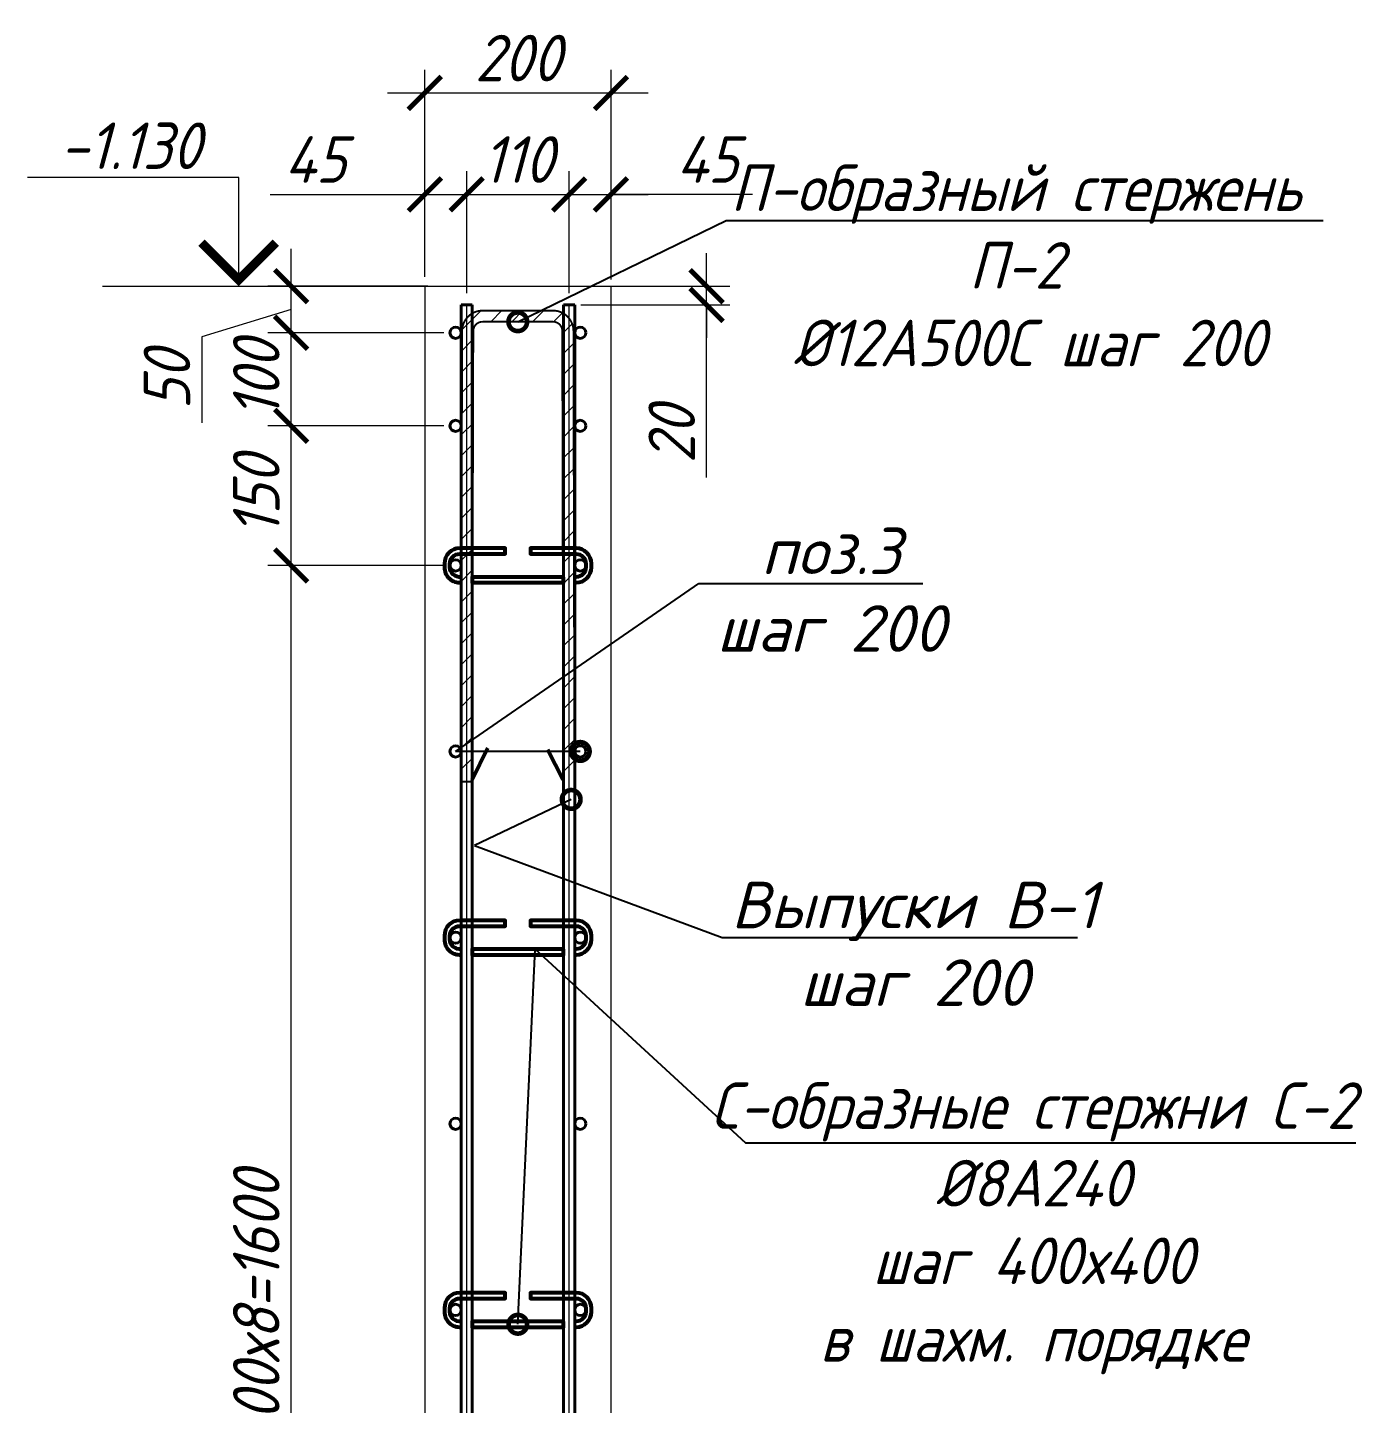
# Model space of a CAD drawing. Header units: millimetres. Extents: x 504091 to 2165846, y 135022 to 442887.
# Drawn here: x 1536815 to 1538232, y 250676 to 252155 of the extents above; entities that cross this region are included whole.
import ezdxf
from ezdxf import colors
from ezdxf.entities.mleader import LeaderData, LeaderLine
from ezdxf.math import Vec2, Vec3

# ---------------------------------------------------------------- set-up
doc = ezdxf.new("R2010")
doc.units = ezdxf.units.MM
doc.layers.get('Defpoints').update_dxf_attribs({"color": 255})
doc.layers.add('!Defpoints', color=255, linetype='Continuous', lineweight=5, plot=False)
for name, color, linetype, lineweight in [('Арматура 12', 26, 'Continuous', 50), ('КР_Арматура 12', 174, 'Continuous', 40), ('Монолит тонкий', 204, 'Continuous', 9), ('Размер', 7, 'Continuous', 13), ('размеры', 7, 'Continuous', 9), ('Размеры КР', 164, 'Continuous', 9)]:
    doc.layers.add(name, color=color, linetype=linetype, lineweight=lineweight)
doc.styles.add('GOST 2.304_new', font='isocpeur.ttf', dxfattribs={"width": 0.9, "oblique": 15})
doc.dimstyles.new('SPDS 1_20', dxfattribs={"dimscale": 20, "dimtxt": 2.5, "dimasz": 1.77, "dimexe": 1.25, "dimexo": 0.625, "dimtad": 1, "dimdec": 0, "dimrnd": 0.001, "dimtxsty": 'GOST 2.304_new', "dimblk": 'ARCHTICK', "dimcen": 2.5, "dimdle": 2, "dimclrt": 256, "dimadec": 0, "dimazin": 2, "dimtfac": 0.75, "dimtdec": 0, "dimtmove": 1, "dimatfit": 3, "dimfxl": 0, "dimtolj": 1, "dimlwd": 9, "dimlwe": 9, "dimarcsym": 0})

# ---------------------------------------------------------------- blocks, each defined once
blk = doc.blocks.new('_ArchTick')
at = {"color": 0, "linetype": 'ByBlock', "const_width": 0.15}
blk.add_lwpolyline([(-0.5, -0.5), (0.5, 0.5)], dxfattribs=at)
blk = doc.blocks.new('*D4998')
at = {"layer": 'Defpoints', "color": 0, "lineweight": 20, "transparency": 16777216}
for p in [(1537098.7, 251576.7), (1537275.3, 251576.7), (1537281.3, 249976.9)]:
    blk.add_point(p, dxfattribs=at)
at = {"layer": 'Размеры КР', "color": 0, "lineweight": 9, "transparency": 16777216}
for p, q in [((1537098.7, 249936.9), (1537098.7, 251616.7)), ((1537262.8, 251576.7), (1537073.7, 251576.7)), ((1537268.8, 249976.9), (1537073.7, 249976.9))]:
    blk.add_line(p, q, dxfattribs=at)
at = {"layer": 'Размеры КР', "color": 0, "lineweight": 9, "transparency": 16777216, "xscale": 35.4, "yscale": 35.4, "zscale": 35.4}
for p, rotation in [((1537098.7, 251576.7), 90), ((1537098.7, 249976.9), 270)]:
    blk.add_blockref('_ArchTick', p, dxfattribs=dict(at, rotation=rotation))
at = {"layer": 'Размеры КР', "lineweight": 20, "transparency": 16777216, "insert": (1537061.2, 250776.8), "char_height": 50, "attachment_point": 5, "rotation": 90, "style": 'GOST 2.304_new'}
blk.add_mtext('\\A1;200х8=1600', dxfattribs=at)
blk = doc.blocks.new('_DotSmall')
at = {"color": 0, "linetype": 'ByBlock', "lineweight": 35, "const_width": 0.5}
blk.add_lwpolyline([(-0.0625, 0, 1), (0.0625, 0, 1)], format="xyb", close=True, dxfattribs=at)
blk = doc.blocks.new('*D5017')
at = {"layer": 'Defpoints', "color": 0, "lineweight": 20, "transparency": 16777216}
for p in [(1537098.7, 251726.7), (1537275.3, 251726.7), (1537275.3, 251576.7)]:
    blk.add_point(p, dxfattribs=at)
at = {"layer": 'Размеры КР', "color": 0, "lineweight": 9, "transparency": 16777216}
for p, q in [((1537098.7, 251536.7), (1537098.7, 251766.7)), ((1537262.8, 251726.7), (1537073.7, 251726.7)), ((1537262.8, 251576.7), (1537073.7, 251576.7))]:
    blk.add_line(p, q, dxfattribs=at)
at = {"layer": 'Размеры КР', "color": 0, "lineweight": 9, "transparency": 16777216, "xscale": 35.4, "yscale": 35.4, "zscale": 35.4}
for p, rotation in [((1537098.7, 251726.7), 90), ((1537098.7, 251576.7), 270)]:
    blk.add_blockref('_ArchTick', p, dxfattribs=dict(at, rotation=rotation))
at = {"layer": 'Размеры КР', "lineweight": 20, "transparency": 16777216, "insert": (1537061.2, 251651.7), "char_height": 50, "attachment_point": 5, "rotation": 90, "style": 'GOST 2.304_new'}
blk.add_mtext('\\A1;150', dxfattribs=at)
blk = doc.blocks.new('*D5018')
at = {"layer": 'Defpoints', "color": 0, "lineweight": 20, "transparency": 16777216}
for p in [(1537098.7, 251826.7), (1537275.3, 251826.7), (1537275.3, 251726.7)]:
    blk.add_point(p, dxfattribs=at)
at = {"layer": 'Размеры КР', "color": 0, "lineweight": 9, "transparency": 16777216}
for p, q in [((1537098.7, 251686.7), (1537098.7, 251866.7)), ((1537262.8, 251826.7), (1537073.7, 251826.7)), ((1537262.8, 251726.7), (1537073.7, 251726.7))]:
    blk.add_line(p, q, dxfattribs=at)
at = {"layer": 'Размеры КР', "color": 0, "lineweight": 9, "transparency": 16777216, "xscale": 35.4, "yscale": 35.4, "zscale": 35.4}
for p, rotation in [((1537098.7, 251826.7), 90), ((1537098.7, 251726.7), 270)]:
    blk.add_blockref('_ArchTick', p, dxfattribs=dict(at, rotation=rotation))
at = {"layer": 'Размеры КР', "lineweight": 20, "transparency": 16777216, "insert": (1537061.2, 251776.7), "char_height": 50, "attachment_point": 5, "rotation": 90, "style": 'GOST 2.304_new'}
blk.add_mtext('\\A1;100', dxfattribs=at)
blk = doc.blocks.new('*D5019')
at = {"layer": 'Defpoints', "color": 0, "lineweight": 20, "transparency": 16777216}
for p in [(1537098.7, 251876.7), (1537258.1, 251876.7), (1537275.3, 251826.7)]:
    blk.add_point(p, dxfattribs=at)
at = {"layer": 'Размеры КР', "color": 0, "lineweight": 9, "transparency": 16777216}
for p, q in [((1537098.7, 251786.7), (1537098.7, 251916.7)), ((1537245.6, 251876.7), (1537073.7, 251876.7)), ((1537098.7, 251851.7), (1537002.7, 251822.2)), ((1537262.8, 251826.7), (1537073.7, 251826.7)), ((1537002.7, 251822.2), (1537002.7, 251729.8))]:
    blk.add_line(p, q, dxfattribs=at)
at = {"layer": 'Размеры КР', "color": 0, "lineweight": 9, "transparency": 16777216, "xscale": 35.4, "yscale": 35.4, "zscale": 35.4}
for p, rotation in [((1537098.7, 251876.7), 90), ((1537098.7, 251826.7), 270)]:
    blk.add_blockref('_ArchTick', p, dxfattribs=dict(at, rotation=rotation))
at = {"layer": 'Размеры КР', "lineweight": 20, "transparency": 16777216, "insert": (1536965.2, 251776), "char_height": 50, "attachment_point": 5, "rotation": 90, "style": 'GOST 2.304_new'}
blk.add_mtext('\\A1;50', dxfattribs=at)
blk = doc.blocks.new('*D5020')
at = {"layer": 'Defpoints', "color": 0, "lineweight": 20, "transparency": 16777216}
for p in [(1537287.3, 251975.3), (1537242.3, 251874.4), (1537287.3, 251856.7)]:
    blk.add_point(p, dxfattribs=at)
at = {"layer": 'Размеры КР', "color": 0, "lineweight": 9, "transparency": 16777216}
for p, q in [((1537242.3, 251886.9), (1537242.3, 252000.3)), ((1537287.3, 251869.2), (1537287.3, 252000.3)), ((1537076.1, 251975.3), (1537242.3, 251975.3)), ((1537202.3, 251975.3), (1537327.3, 251975.3))]:
    blk.add_line(p, q, dxfattribs=at)
at = {"layer": 'Размеры КР', "color": 0, "lineweight": 9, "transparency": 16777216, "xscale": 35.4, "yscale": 35.4, "zscale": 35.4, "rotation": 180}
blk.add_blockref('_ArchTick', (1537242.3, 251975.3), dxfattribs=at)
at = {"layer": 'Размеры КР', "color": 0, "lineweight": 9, "transparency": 16777216, "xscale": 35.4, "yscale": 35.4, "zscale": 35.4}
blk.add_blockref('_ArchTick', (1537287.3, 251975.3), dxfattribs=at)
at = {"layer": 'Размеры КР', "lineweight": 20, "transparency": 16777216, "insert": (1537124.6, 252012.8), "char_height": 50, "attachment_point": 5, "style": 'GOST 2.304_new'}
blk.add_mtext('\\A1;45', dxfattribs=at)
blk = doc.blocks.new('*D5021')
at = {"layer": 'Defpoints', "color": 0, "lineweight": 20, "transparency": 16777216}
for p in [(1537397.3, 251975.3), (1537287.3, 251856.7), (1537397.3, 251856.7)]:
    blk.add_point(p, dxfattribs=at)
at = {"layer": 'Размеры КР', "color": 0, "lineweight": 9, "transparency": 16777216}
for p, q in [((1537287.3, 251869.2), (1537287.3, 252000.3)), ((1537397.3, 251869.2), (1537397.3, 252000.3)), ((1537247.3, 251975.3), (1537437.3, 251975.3))]:
    blk.add_line(p, q, dxfattribs=at)
at = {"layer": 'Размеры КР', "color": 0, "lineweight": 9, "transparency": 16777216, "xscale": 35.4, "yscale": 35.4, "zscale": 35.4, "rotation": 180}
blk.add_blockref('_ArchTick', (1537287.3, 251975.3), dxfattribs=at)
at = {"layer": 'Размеры КР', "color": 0, "lineweight": 9, "transparency": 16777216, "xscale": 35.4, "yscale": 35.4, "zscale": 35.4}
blk.add_blockref('_ArchTick', (1537397.3, 251975.3), dxfattribs=at)
at = {"layer": 'Размеры КР', "lineweight": 20, "transparency": 16777216, "insert": (1537342.3, 252012.8), "char_height": 50, "attachment_point": 5, "style": 'GOST 2.304_new'}
blk.add_mtext('\\A1;110', dxfattribs=at)
blk = doc.blocks.new('*D5022')
at = {"layer": 'Defpoints', "color": 0, "lineweight": 20, "transparency": 16777216}
for p in [(1537442.3, 251975.3), (1537442.3, 251871.3), (1537397.3, 251856.7)]:
    blk.add_point(p, dxfattribs=at)
at = {"layer": 'Размеры КР', "color": 0, "lineweight": 9, "transparency": 16777216}
for p, q in [((1537397.3, 251869.2), (1537397.3, 252000.3)), ((1537442.3, 251883.8), (1537442.3, 252000.3)), ((1537357.3, 251975.3), (1537482.3, 251975.3)), ((1537594.3, 251975.3), (1537442.3, 251975.3))]:
    blk.add_line(p, q, dxfattribs=at)
at = {"layer": 'Размеры КР', "color": 0, "lineweight": 9, "transparency": 16777216, "xscale": 35.4, "yscale": 35.4, "zscale": 35.4, "rotation": 180}
blk.add_blockref('_ArchTick', (1537397.3, 251975.3), dxfattribs=at)
at = {"layer": 'Размеры КР', "color": 0, "lineweight": 9, "transparency": 16777216, "xscale": 35.4, "yscale": 35.4, "zscale": 35.4}
blk.add_blockref('_ArchTick', (1537442.3, 251975.3), dxfattribs=at)
at = {"layer": 'Размеры КР', "lineweight": 20, "transparency": 16777216, "insert": (1537545.8, 252012.8), "char_height": 50, "attachment_point": 5, "style": 'GOST 2.304_new'}
blk.add_mtext('\\A1;45', dxfattribs=at)
blk = doc.blocks.new('*D5023')
at = {"layer": 'Defpoints', "color": 0, "lineweight": 20, "transparency": 16777216}
for p in [(1537442.3, 252084.3), (1537242.3, 251928), (1537442.3, 251928)]:
    blk.add_point(p, dxfattribs=at)
at = {"layer": 'Размеры КР', "color": 0, "lineweight": 9, "transparency": 16777216}
for p, q in [((1537242.3, 251940.5), (1537242.3, 252109.3)), ((1537442.3, 251940.5), (1537442.3, 252109.3)), ((1537202.3, 252084.3), (1537482.3, 252084.3))]:
    blk.add_line(p, q, dxfattribs=at)
at = {"layer": 'Размеры КР', "color": 0, "lineweight": 9, "transparency": 16777216, "xscale": 35.4, "yscale": 35.4, "zscale": 35.4, "rotation": 180}
blk.add_blockref('_ArchTick', (1537242.3, 252084.3), dxfattribs=at)
at = {"layer": 'Размеры КР', "color": 0, "lineweight": 9, "transparency": 16777216, "xscale": 35.4, "yscale": 35.4, "zscale": 35.4}
blk.add_blockref('_ArchTick', (1537442.3, 252084.3), dxfattribs=at)
at = {"layer": 'Размеры КР', "lineweight": 20, "transparency": 16777216, "insert": (1537342.3, 252121.8), "char_height": 50, "attachment_point": 5, "style": 'GOST 2.304_new'}
blk.add_mtext('\\A1;200', dxfattribs=at)
blk = doc.blocks.new('*D5050')
at = {"layer": 'Defpoints', "color": 0, "lineweight": 20, "transparency": 16777216}
for p in [(1537384.6, 251876.7), (1537545, 251876.7), (1537397.3, 251856.7)]:
    blk.add_point(p, dxfattribs=at)
at = {"layer": 'Размеры КР', "color": 0, "lineweight": 9, "transparency": 16777216}
for p, q in [((1537545, 251876.7), (1537545, 251912.1)), ((1537397.1, 251876.7), (1537570, 251876.7)), ((1537545, 251856.7), (1537545, 251876.7)), ((1537545, 251856.7), (1537545, 251876.7)), ((1537409.8, 251856.7), (1537570, 251856.7)), ((1537545, 251856.7), (1537545, 251821.3)), ((1537545, 251671), (1537545, 251856.7))]:
    blk.add_line(p, q, dxfattribs=at)
at = {"layer": 'Размеры КР', "color": 0, "lineweight": 9, "transparency": 16777216, "xscale": 35.4, "yscale": 35.4, "zscale": 35.4}
for p, rotation in [((1537545, 251876.7), 270), ((1537545, 251856.7), 90)]:
    blk.add_blockref('_ArchTick', p, dxfattribs=dict(at, rotation=rotation))
at = {"layer": 'Размеры КР', "lineweight": 20, "transparency": 16777216, "insert": (1537507.5, 251717.2), "char_height": 50, "attachment_point": 5, "rotation": 90, "style": 'GOST 2.304_new'}
blk.add_mtext('\\A1;20', dxfattribs=at)

msp = doc.modelspace()

# ---------------------------------------------------------------- hatches: boundary and pattern name
at = {"layer": 'Размер', "lineweight": 13, "transparency": 33554687}
h = msp.add_hatch(dxfattribs=at)
h.set_pattern_fill('ANSI31', color=256, scale=5)
h.set_pattern_definition([(45, (370801.616, 21339.041), (-11.22532015, 11.22532015), [])])
edge = h.paths.add_edge_path()
edge.add_line((1537380.0425, 251850.4898), (1537304.2473, 251850.4898))
edge.add_arc((1537304.2473, 251828.5898), 21.9, 90, 180)
edge.add_line((1537282.3473, 251828.5898), (1537281.0047, 251344.3877))
edge.add_line((1537281.0047, 251344.3877), (1537293.0047, 251344.3605))
edge.add_line((1537293.0047, 251344.3605), (1537294.3473, 251828.5898))
edge.add_arc((1537304.2473, 251828.5898), 9.9, 90, 180, ccw=False)
edge.add_line((1537304.2473, 251838.4898), (1537380.0425, 251838.4898))
edge.add_arc((1537380.0425, 251828.5898), 9.9, 0, 90, ccw=False)
edge.add_line((1537389.9425, 251828.5898), (1537391.0047, 251344.3898))
edge.add_line((1537391.0047, 251344.3898), (1537403.0047, 251344.3874))
edge.add_line((1537403.0047, 251344.3874), (1537401.9425, 251828.5898))
edge.add_arc((1537380.0425, 251828.5898), 21.9, 0, 90)

# ---------------------------------------------------------------- linework, layer by layer
at = {"layer": '!Defpoints', "lineweight": 15, "ltscale": 100}
msp.add_line((1537287.2579, 249671.1274), (1537287.2579, 251856.6706), dxfattribs=at)
for points in [[(1537311.2579, 249667.1453, -0.414213562), (1537287.2579, 249691.1453), (1537287.2579, 251856.6706)], [(1537421.2579, 249667.1453, -0.414213562), (1537397.2579, 249691.1453), (1537397.2579, 251856.6706)]]:
    msp.add_lwpolyline(points, format="xyb", dxfattribs=at)
at = {"layer": 'Арматура 12', "lineweight": 53, "ltscale": 20}
for p, q in [((1537293.0047, 251346.3608), (1537309.995, 251380.8257)), ((1537391.0047, 251346.3874), (1537374.3371, 251378.6725))]:
    msp.add_line(p, q, dxfattribs=at)
msp.add_lwpolyline([(1537403.0047, 251344.3874, 2, 2, 0), (1537401.9425, 251828.5898, 2, 2, 0.414213562), (1537380.0425, 251850.4898, 2, 2, 0), (1537304.2473, 251850.4898, 2, 2, 0.414213562), (1537282.3473, 251828.5898, 2, 2, 0), (1537281.0047, 251344.3877, 2, 2, 0), (1537293.0047, 251344.3608, 2, 2, 0), (1537294.3473, 251828.5898, 2, 2, -0.414213562), (1537304.2473, 251838.4898, 2, 2, 0), (1537380.0425, 251838.4898, 2, 2, -0.414213562), (1537389.9425, 251828.5898, 2, 2, 0), (1537391.0047, 251344.3874, 0, 0, 0)], format="xyseb", close=True, dxfattribs=at)
for points in [[(1537281.2579, 251564.3536, -0.460305877), (1537269.2579, 251574.7479), (1537269.2579, 251578.5932, -0.414213562), (1537279.7579, 251589.0932), (1537328.6735, 251589.0932), (1537328.6735, 251595.0932), (1537279.7579, 251595.0932, 0.414213562), (1537263.2579, 251578.5932), (1537263.2579, 251574.7479, 0.441038441), (1537281.2579, 251558.2991, 0.242110317)], [(1537403.2579, 251558.2479), (1537404.7579, 251558.2479, 0.414213562), (1537421.2579, 251574.7479), (1537421.2579, 251578.5932, 0.414213562), (1537404.7579, 251595.0932), (1537355.828, 251595.0932), (1537355.828, 251589.0932), (1537404.7579, 251589.0932, -0.414213562), (1537415.2579, 251578.5932), (1537415.2579, 251574.7479, -0.414213562), (1537404.7579, 251564.2479), (1537403.2579, 251564.2479)], [(1537281.2579, 251164.5464, -0.460305877), (1537269.2579, 251174.9408), (1537269.2579, 251178.7861, -0.414213562), (1537279.7579, 251189.2861), (1537328.6735, 251189.2861), (1537328.6735, 251195.2861), (1537279.7579, 251195.2861, 0.414213562), (1537263.2579, 251178.7861), (1537263.2579, 251174.9408, 0.441038441), (1537281.2579, 251158.492, 0.242110317)], [(1537403.2579, 251158.4408), (1537404.7579, 251158.4408, 0.414213562), (1537421.2579, 251174.9408), (1537421.2579, 251178.7861, 0.414213562), (1537404.7579, 251195.2861), (1537355.828, 251195.2861), (1537355.828, 251189.2861), (1537404.7579, 251189.2861, -0.414213562), (1537415.2579, 251178.7861), (1537415.2579, 251174.9408, -0.414213562), (1537404.7579, 251164.4408), (1537403.2579, 251164.4408)], [(1537281.2579, 250764.5464, -0.460305877), (1537269.2579, 250774.9408), (1537269.2579, 250778.7861, -0.414213562), (1537279.7579, 250789.2861), (1537328.6735, 250789.2861), (1537328.6735, 250795.2861), (1537279.7579, 250795.2861, 0.414213562), (1537263.2579, 250778.7861), (1537263.2579, 250774.9408, 0.441038441), (1537281.2579, 250758.492, 0.242110317)], [(1537403.2579, 250758.4408), (1537404.7579, 250758.4408, 0.414213562), (1537421.2579, 250774.9408), (1537421.2579, 250778.7861, 0.414213562), (1537404.7579, 250795.2861), (1537355.828, 250795.2861), (1537355.828, 250789.2861), (1537404.7579, 250789.2861, -0.414213562), (1537415.2579, 250778.7861), (1537415.2579, 250774.9408, -0.414213562), (1537404.7579, 250764.4408), (1537403.2579, 250764.4408)]]:
    msp.add_lwpolyline(points, format="xyb", dxfattribs=at)
for points in [[(1537391.2579, 251564.2479), (1537293.2579, 251564.2479), (1537293.2579, 251558.2479), (1537391.2579, 251558.2479)], [(1537391.2579, 251164.4408), (1537293.2579, 251164.4408), (1537293.2579, 251158.4408), (1537391.2579, 251158.4408)], [(1537391.2579, 250764.4408), (1537293.2579, 250764.4408), (1537293.2579, 250758.4408), (1537391.2579, 250758.4408)]]:
    msp.add_lwpolyline(points, close=True, dxfattribs=at)
at = {"layer": 'КР_Арматура 12', "ltscale": 12}
for p, q in [((1537281.2579, 251856.6706), (1537293.2579, 251856.6706)), ((1537391.2579, 251856.6706), (1537403.2579, 251856.6706))]:
    msp.add_line(p, q, dxfattribs=at)
for points in [[(1537311.2579, 249660.6603, -0.40291951), (1537281.2579, 249691.1453), (1537281.2579, 251856.6706)], [(1537293.2579, 251856.6706), (1537293.2579, 249690.6603, 0.414213562), (1537311.2579, 249672.6603)], [(1537421.2579, 249660.6603, -0.40291951), (1537391.2579, 249691.1453), (1537391.2579, 251856.6706)], [(1537403.2579, 251856.6706), (1537403.2579, 249690.6603, 0.414213562), (1537421.2579, 249672.6603)]]:
    msp.add_lwpolyline(points, format="xyb", dxfattribs=at)
for centre in [(1537275.2579, 251826.6706), (1537409.2579, 251826.6706), (1537275.2579, 251726.6706), (1537409.2579, 251726.6706), (1537275.2579, 251576.6706), (1537409.2579, 251576.6706), (1537275.2579, 251376.8634), (1537409.2579, 251376.8634), (1537275.2579, 251176.8634), (1537409.2579, 251176.8634), (1537275.2579, 250976.8634), (1537409.2579, 250976.8634), (1537275.2579, 250776.8634), (1537409.2579, 250776.8634)]:
    msp.add_circle(centre, 6, dxfattribs=at)
at = {"layer": 'Монолит тонкий', "lineweight": 15, "ltscale": 100}
for p, q in [((1537242.2579, 251876.6706), (1537242.2579, 249926.6706)), ((1537242.2579, 251876.6706), (1537442.2579, 251876.6706)), ((1537442.2579, 251876.6706), (1537442.2579, 249926.6706))]:
    msp.add_line(p, q, dxfattribs=at)
at = {"layer": 'размеры', "ltscale": 50}
msp.add_lwpolyline([(1537042.2879, 251876.6706), (1537042.2879, 251993.592), (1536815.4393, 251993.592)], dxfattribs=at)
at = {"layer": 'размеры', "ltscale": 50, "const_width": 9.6}
msp.add_lwpolyline([(1537002.2879, 251923.4588), (1537042.2879, 251883.4588), (1537082.2879, 251923.4588)], dxfattribs=at)
at = {"layer": 'Размеры КР', "lineweight": 20}
msp.add_line((1536895.9077, 251876.6706), (1537243.2579, 251876.6706), dxfattribs=at)

# ---------------------------------------------------------------- texts
at = {"layer": 'размеры', "ltscale": 50, "style": 'GOST 2.304_new', "oblique": 15, "width": 0.9}
msp.add_text('-1.130', height=50, dxfattribs=at).set_placement((1536850.0423, 252002.5813))

# ---------------------------------------------------------------- dimensions: what is measured, and where the dimension line sits
at = {"layer": 'Размеры КР', "lineweight": 20}
for base, p1, p2, picture, middle in [((1537442.2579, 252084.3052), (1537242.2579, 251928.0253), (1537442.2579, 251928.0253), '*D5023', (1537342.2579, 252121.8052)), ((1537397.2579, 251975.316), (1537287.2579, 251856.6706), (1537397.2579, 251856.6706), '*D5021', (1537342.2579, 252012.816))]:
    dim = msp.add_linear_dim(base=base, p1=p1, p2=p2, dimstyle='SPDS 1_20', dxfattribs=at)
    dim.commit()
    dim.dimension.update_dxf_attribs({"geometry": picture, "text_midpoint": middle})
for base, p1, p2, picture, middle in [((1537287.2579, 251975.316), (1537242.2579, 251874.3886), (1537287.2579, 251856.6706), '*D5020', (1537124.5556, 251987.7912)), ((1537442.2579, 251975.316), (1537397.2579, 251856.6706), (1537442.2579, 251871.3059), '*D5022', (1537545.8235, 251977.1403))]:
    dim = msp.add_linear_dim(base=base, p1=p1, p2=p2, dimstyle='SPDS 1_20', dxfattribs=at)
    dim.commit()
    dim.dimension.update_dxf_attribs({"geometry": picture, "text_midpoint": middle, "dimtype": 160})
for base, p1, p2, picture, middle in [((1537098.709, 251876.6706), (1537275.2579, 251826.6706), (1537258.1103, 251876.6706), '*D5019', (1537002.6505, 251809.6977)), ((1537544.9735, 251876.6706), (1537397.2579, 251856.6706), (1537384.574, 251876.6706), '*D5050', (1537558.067, 251717.1574)), ((1537098.709, 251826.6706), (1537275.2579, 251726.6706), (1537275.2579, 251826.6706), '*D5018', (1537098.709, 251776.6706))]:
    dim = msp.add_linear_dim(base=base, p1=p1, p2=p2, angle=90, dimstyle='SPDS 1_20', dxfattribs=at)
    dim.commit()
    dim.dimension.update_dxf_attribs({"geometry": picture, "text_midpoint": middle, "dimtype": 160})
dim = msp.add_linear_dim(base=(1537098.709, 251726.6706), p1=(1537275.2579, 251576.6706), p2=(1537275.2579, 251726.6706), angle=90, dimstyle='SPDS 1_20', dxfattribs=at)
dim.commit()
dim.dimension.update_dxf_attribs({"geometry": '*D5017', "text_midpoint": (1537061.209, 251651.6706)})
dim = msp.add_linear_dim(base=(1537098.709, 251576.6706), p1=(1537281.2579, 249976.8635), p2=(1537275.2579, 251576.6706), angle=90, text='200х8=<>', dimstyle='SPDS 1_20', dxfattribs=at)
dim.commit()
dim.dimension.update_dxf_attribs({"geometry": '*D4998', "text_midpoint": (1537061.209, 250776.767)})

# ---------------------------------------------------------------- leaders
at = {"layer": 'Размер', "ltscale": 20}
ml = msp.add_multileader_mtext('Standard', dxfattribs=at)
ml.set_content('\\A1;П-образный стержень П-2\\P %%C12А500С шаг 200', color=256, style='GOST 2.304_new')
ml.set_leader_properties()
ml.set_arrow_properties(name='DOTSMALL')
ml.build(insert=Vec2(0, 0))
ml.multileader.update_dxf_attribs({"text_left_attachment_type": 6, "text_right_attachment_type": 6, "arrow_head_size": 40})
ctx = ml.context
ctx.base_point, ctx.char_height, ctx.arrow_head_size, ctx.landing_gap_size, ctx.plane_origin = Vec3(1537574.0102, 251947.4324), 50, 40, 0, Vec3(1535646.0427, 283079.4128)
ctx.left_attachment, ctx.right_attachment, ctx.text_align_type = 6, 6, 1
notes = []
notes.append((ctx, [(1, (1, 1, 0), (1537566.0102, 251947.4324), (1, 0), 8, [(1, [(1537342.1449, 251838.4898)], 0, [])])]))
ctx.mtext.insert, ctx.mtext.rotation, ctx.mtext.width, ctx.mtext.alignment, ctx.mtext.flow_direction = Vec3(1537877.5038, 252007.4324), 6.283185307, 627.027399, 2, 5
ml = msp.add_multileader_mtext('Standard', dxfattribs=at)
ml.set_content('\\A1;{\\W1;поз.3\\Pшаг 200}', color=256, style='GOST 2.304_new')
ml.set_leader_properties()
ml.set_arrow_properties(name='DOTSMALL')
ml.build(insert=Vec2(0, 0))
ml.multileader.update_dxf_attribs({"text_left_attachment_type": 6, "text_right_attachment_type": 6, "dogleg_length": 4, "arrow_head_size": 40})
ctx = ml.context
ctx.base_point, ctx.char_height, ctx.arrow_head_size, ctx.landing_gap_size, ctx.plane_origin = Vec3(1537544.8157, 251557.3416), 50, 40, 0, Vec3(1491897.1992, 542161.6834)
ctx.left_attachment, ctx.right_attachment, ctx.text_align_type = 6, 6, 1
notes.append((ctx, [(1, (1, 1, 0), (1537536.8157, 251557.3416), (1, 0), 8, [(0, [(1537409.2579, 251376.8634), (1537275.2579, 251376.8634)], 0, [])])]))
ctx.mtext.insert, ctx.mtext.rotation, ctx.mtext.width, ctx.mtext.alignment, ctx.mtext.flow_direction = Vec3(1537678.7035, 251617.3416), 6.283185307, 511.854399, 2, 5
ml = msp.add_multileader_mtext('Standard', dxfattribs=at)
ml.set_content('\\A1;{\\W1;Выпуски В-1\\Pшаг 200}', color=256, style='GOST 2.304_new')
ml.set_leader_properties()
ml.set_arrow_properties(name='DOTSMALL')
ml.build(insert=Vec2(0, 0))
ml.multileader.update_dxf_attribs({"text_left_attachment_type": 6, "text_right_attachment_type": 6, "dogleg_length": 4, "arrow_head_size": 40})
ctx = ml.context
ctx.base_point, ctx.char_height, ctx.arrow_head_size, ctx.landing_gap_size, ctx.plane_origin = Vec3(1537569.7883, 251176.8637), 50, 40, 0, Vec3(1493547.6277, 541985.2182)
ctx.left_attachment, ctx.right_attachment, ctx.text_align_type = 6, 6, 1
notes.append((ctx, [(1, (1, 1, 0), (1537561.7883, 251176.8637), (1, 0), 8, [(1, [(1537399.5371, 251325.33), (1537295.5371, 251275.8956)], 0, [])])]))
ctx.mtext.insert, ctx.mtext.rotation, ctx.mtext.width, ctx.mtext.alignment, ctx.mtext.flow_direction = Vec3(1537768.1857, 251236.8637), 6.283185307, 511.854399, 2, 5
ml = msp.add_multileader_mtext('Standard', dxfattribs=at)
ml.set_content('\\A1;С-образные стержни С-2 %%C8А240\\Pшаг 400х400\\Pв шахм. порядке ', color=256, style='GOST 2.304_new')
ml.set_leader_properties()
ml.set_arrow_properties(name='DOTSMALL')
ml.build(insert=Vec2(0, 0))
ml.multileader.update_dxf_attribs({"text_left_attachment_type": 6, "text_right_attachment_type": 6, "arrow_head_size": 40})
ctx = ml.context
ctx.base_point, ctx.char_height, ctx.arrow_head_size, ctx.landing_gap_size, ctx.plane_origin = Vec3(1537594.6966, 250956.3282), 50, 40, 0, Vec3(1535331.0774, 280162.5123)
ctx.left_attachment, ctx.right_attachment, ctx.text_align_type = 6, 6, 1
notes.append((ctx, [(1, (1, 1, 0), (1537586.6966, 250956.3282), (1, 0), 8, [(0, [(1537342.2138, 250761.4326), (1537360.6566, 251164.3183)], 0, [])])]))
ctx.mtext.insert, ctx.mtext.rotation, ctx.mtext.width, ctx.mtext.alignment, ctx.mtext.flow_direction = Vec3(1537895.6389, 251021.3282), 6.283185307, 691.770084, 2, 5
for ctx, leaders in notes:
    for number, flags, end, landing, length, lines in leaders:
        leader = LeaderData()
        leader.index, (leader.has_last_leader_line, leader.has_dogleg_vector, leader.attachment_direction) = number, flags
        leader.last_leader_point, leader.dogleg_vector, leader.dogleg_length = Vec3(end), Vec3(landing), length
        for number, points, colour, breaks in lines:
            line = LeaderLine()
            line.index, line.vertices, line.color, line.breaks = number, Vec3.list(points), colors.encode_raw_color(colour), breaks
            leader.lines.append(line)
        ctx.leaders.append(leader)

doc.saveas('drawing.dxf')
